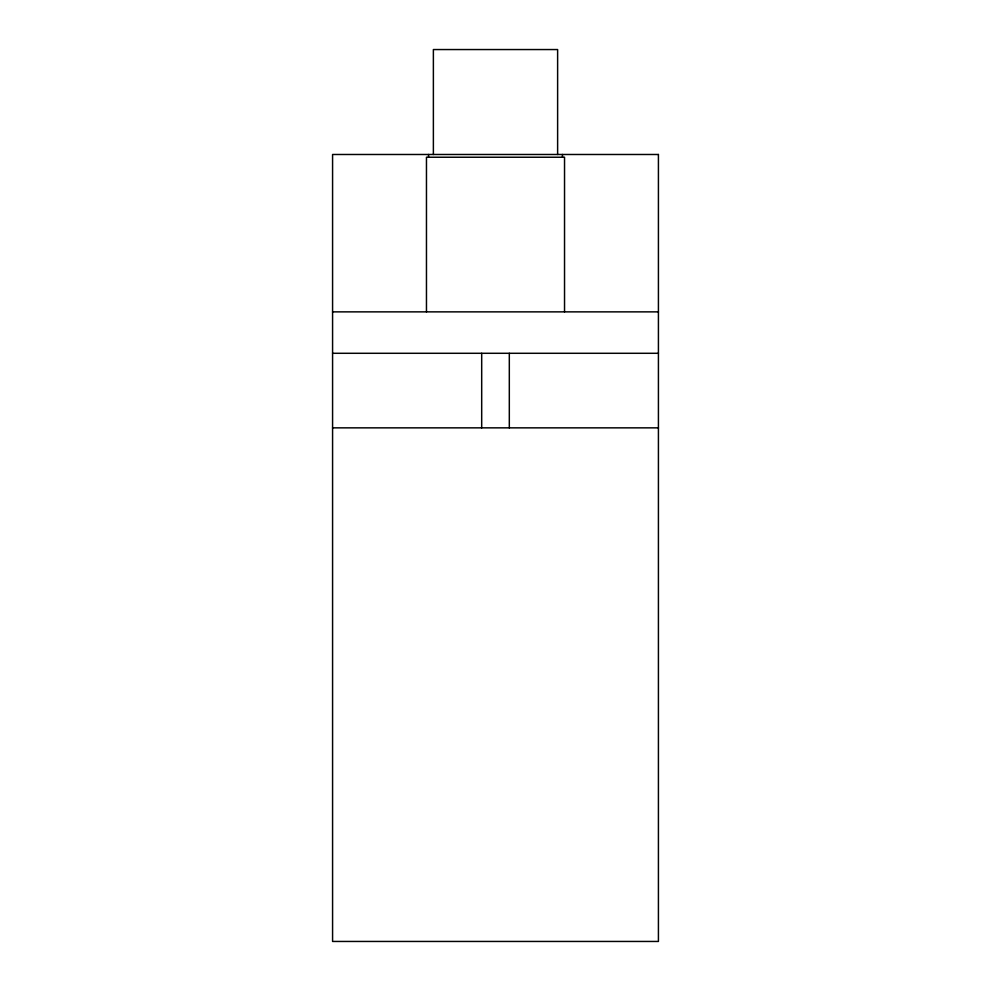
<?xml version="1.0" encoding="UTF-8"?>
<svg xmlns="http://www.w3.org/2000/svg" width="991" height="991" viewBox="0 0 991 991"><rect width="100%" height="100%" fill="white"/><g stroke="black" fill="none" stroke-linecap="round" stroke-linejoin="round"><path stroke-width="1.49" d="M332.58 311.868L658.42 311.868M332.58 353.291L658.42 353.291M332.58 427.852L658.42 427.852M564.536 311.868L564.536 157.235L426.464 157.235L426.464 311.868M562.454 154.485L562.454 157.235M557.623 154.485L557.623 49.55L433.377 49.55L433.377 154.485M509.312 353.291L509.312 427.852M481.688 353.291L481.688 427.852M428.546 154.485L428.546 157.235M658.42 154.485L332.58 154.485L332.58 941.45L658.42 941.45L658.42 154.485"/></g></svg>
